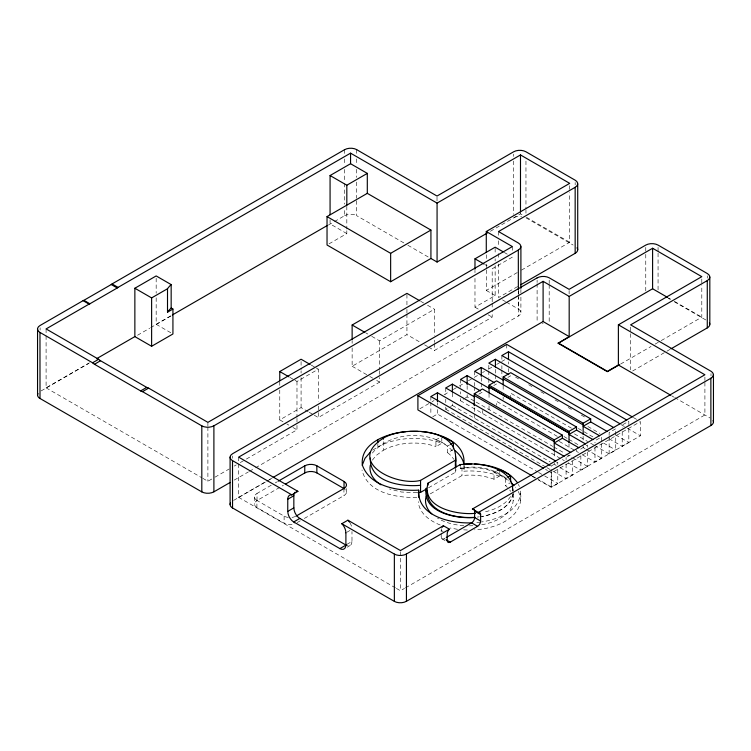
<?xml version="1.0" encoding="UTF-8"?>
<svg xmlns="http://www.w3.org/2000/svg" width="751" height="751" viewBox="0 0 751 751"><rect width="100%" height="100%" fill="white"/><g stroke="black" fill="none" stroke-linecap="round" stroke-linejoin="round"><path stroke-width="0.56" stroke-dasharray="3.75 2.82" d="M254.467 496.937L254.467 504.034M463.958 465.357L463.827 471.187M520.49 491.032C520.837 510.783 497.866 519.504 481.532 521.964M520.584 493.369C524.038 518.303 494.496 528.939 474.491 529.802M512.726 490.666L512.877 487.239M513.243 493.51C510.736 508.005 494.477 514.2 481.701 516.641M512.886 493.801C510.032 508.671 493.097 514.651 479.889 516.744M372.355 453.078C391.355 430.154 435.58 429.056 454.224 453.041M372.355 460.175L375.932 455.669L383.385 450.187L383.385 440.217M510.596 496.495C504.559 505.836 493.398 510.192 482.921 512.295M372.721 450.178L377.837 446.873L377.837 444.207M46.093 335.866L46.093 387.854L89.472 362.817M156.17 297.818L156.17 324.301L171.341 315.542M41.117 390.914L88.815 363.371M137.527 335.246L149.702 328.215M150.726 327.633L172.035 315.326M328.328 225.093L333.397 222.165M334.411 221.583L344.559 215.715L344.559 208.769M329.004 243.859L346.821 233.58L346.821 230.163M490.347 231.28L520.49 213.866L522.499 215.03M294.965 380.306L296.983 381.47L318.302 369.173L318.302 401.41M512.36 257.133L492.196 268.774L492.196 302.165M371.764 336.335L379.621 340.87L434.425 309.224L434.425 335.594M352.135 347.92L352.135 366.263L406.939 334.617L420.682 342.559M486.282 269.891L486.282 290.44L517.439 272.453M521.457 270.125L569.699 242.273L569.699 192.66M279.766 389.957L279.766 419.893L301.085 407.596L308.173 411.689M474.979 278.405L474.979 307.197L495.144 295.556L495.144 265.61M517.683 286.516L498.523 297.574L498.523 263.986M202.845 478.349L207.896 481.269L213.969 477.767M214.983 477.185L229.158 469M234.218 466.08L236.246 464.907M240.292 462.569L245.352 459.65M246.366 459.058L296.983 429.835L296.983 425.235M314.247 415.19L318.302 417.537L379.621 382.128L379.621 377.546M428.53 347.084L434.425 350.492L492.196 317.138L492.196 310.229M234.19 480.114L248.393 471.91M249.407 471.328L254.486 468.399M255.5 467.807L518.35 316.058A8.543 4.938 0 0 0 518.481 309.065L518.453 297.499M238.64 463.977L238.64 497.331L268.069 480.34M269.083 479.748L272.134 477.993M233.664 500.382L266.136 481.635M267.149 481.053L272.228 478.115M271.242 485.221L257.02 493.435L257.02 500.532L283.427 485.287M275.298 482.874L277.335 481.701M419.922 408.732L431.027 402.32M432.032 401.738L434.05 400.574M444.151 394.744L449.201 391.834M453.238 389.506L458.279 386.587M459.293 386.005L464.343 383.094M468.38 380.757L473.421 377.847M474.435 377.265L477.458 375.519M482.508 372.599L484.526 371.435M488.563 369.107L492.6 366.77M496.646 364.442L500.682 362.113M501.687 361.531L504.719 359.776M432.745 416.777L437.467 414.054L537.566 471.853M445.765 407.023L445.765 409.267L449.539 407.08M450.478 406.535L452.374 405.446L452.374 403.203M560.359 458.401L460.532 400.734L464.306 398.556M465.254 398.011L467.141 396.922L475.111 401.522M478.809 394.181L482.452 392.078M493.736 385.563L496.571 383.93M507.883 377.396L510.727 375.753M441.804 437.608L441.804 443.25L435.937 446.638L435.937 439.87L438.866 438.171M474.256 418.119L474.285 406.066M482.424 413.397L482.452 410.45M489.032 409.586L489.032 405.052M297.208 522.574L300.259 520.809M304.324 518.462L343.939 495.594A8.543 4.938 0 0 0 345.469 489.699M435.937 439.87A42.103 24.314 0 0 1 447.652 446L449.586 444.883M453.435 449.436L447.652 452.769L447.652 446M620.589 364.057L651.042 346.474M655.107 344.127L660.185 341.198M661.199 340.616L701.8 317.166L701.8 284.845M346.906 532.234L349.947 530.478M460.25 466.521L460.25 468.483C476.387 464.756 496.026 468.464 508.38 480.302M428.53 487.784L455.406 472.266A42.685 24.642 0 0 0 456.017 469.628M632.642 370.985L665.921 351.768M666.935 351.186L669.958 349.44M430.239 493.895L461.987 475.561A43.549 25.14 0 0 1 494.036 479.222L499.255 476.218L499.255 469.441M346.906 544.372L351.984 541.443L351.984 531.511M347.178 547.207L350.229 545.451M494.017 479.241L494.017 472.463L496.636 470.952M494.017 472.463A42.91 24.774 0 0 1 505.385 478.8L507.122 477.805M507.394 487.371L505.385 485.578L509.722 483.071M562.386 459.565L564.348 460.673M567.033 456.88L572.694 453.613M590.662 443.24L593.6 444.911M548.53 471.112L551.572 472.867L640.406 421.583L640.406 435.787L551.572 487.07L538.411 479.476M538.035 479.748L551.187 487.343L557.786 483.522L557.786 468.943M552.943 471.14L566.094 478.734L572.694 474.923L572.694 460.344M568.235 462.916L580.861 470.201L587.47 466.39L587.47 451.811M582.363 454.759L594.989 462.053L601.589 458.232L601.589 436.932L594.989 440.743L594.989 442.987M594.576 445.465L609.136 453.876L615.745 450.065L615.745 428.755L609.136 432.567L609.136 435.937M609.07 438.744L622.213 446.329L628.822 442.517L628.822 425.695M396.397 588.408L400.443 590.746L404.507 588.399M405.521 587.817L704.907 414.965L704.907 381.621M481.701 524.724C495.698 522.536 516.397 513.177 512.745 495.82M480.537 522.086L475.505 522.621M460.25 468.483C477.176 466.455 497.124 468.671 509.14 482.029M477.242 517.073L479.016 516.876M416.918 492.684L401.428 492.018L389.394 488.957M416.814 497.34C396.612 498.073 367.323 493.088 362.001 469.966M469.459 525.822L472.867 525.738M467.394 529.99L462.391 529.784M463.799 525.691C454.693 525.024 445.531 522.893 437.598 518.256M457.509 529.314L450.168 528.019M440.227 524.996C430.145 521.053 419.067 513.421 418.298 501.612M668.662 298.034L670.671 299.198M674.689 301.517L701.8 317.166M668.108 298.185L670.117 299.349M674.135 301.667L706.269 320.217M526.517 217.349L569.699 242.273M525.963 217.818L573.154 245.061M504.259 252.449L507.291 254.204M485.108 264.681L487.136 265.845M671.704 395.796L673.825 397.091M674.727 397.542L709.995 417.969M486.282 290.44L495.144 295.556M403.86 242.92L356.641 215.659L356.641 199.447M407.877 245.248L428.981 257.424M502.503 299.874L505.498 301.602M506.493 302.174L518.453 309.083M474.979 307.197L479.035 309.534M488.15 314.791L492.196 317.138M346.821 233.58L330.074 223.901L330.074 219.292M633.318 417.49L638.378 420.41M420.682 301.292L423.63 302.991M427.554 305.263L434.425 309.224M621.161 424.681L626.231 427.601M627.245 428.183L640.406 435.787M515.571 377.133L518.603 378.889M528.713 384.728L532.759 387.056M540.851 391.731L545.902 394.65M555.008 399.898L559.044 402.236M568.15 407.493L572.196 409.83M581.293 415.078L585.339 417.415M615.67 434.932L628.822 442.517M587.836 426.484L599.965 433.487M578.336 428.464L593.497 437.223M603.616 443.062L615.745 450.065M571.455 428.201L510.708 393.158L510.708 397.072M424.606 344.822L427.554 346.521M574.468 433.89L587.629 441.485M563.888 436.491L567.934 438.828M568.948 439.419L579.068 445.259M585.085 448.704L583.142 447.587L583.142 444.648M586.052 449.267L601.589 458.232M557.298 436.378L496.552 401.325L496.552 405.249M559.307 441.475L574.487 450.243M578.477 452.515L576.533 451.398L576.505 448.469M365.878 332.937L367.84 334.064M476.106 402.095L552.802 446.404M553.806 446.986L564.94 453.416M565.954 453.998L571.933 457.415M572.9 457.979L587.47 466.39M452.374 405.446L550.173 461.94M556.191 465.385L554.247 464.268L554.247 461.33M560.068 467.629L572.694 474.923M445.765 409.267L545.864 467.056M546.878 467.638L551.938 470.558M545.498 469.366L547.517 470.53M538.58 472.435L543.63 475.355M544.644 475.937L557.786 483.522M352.135 366.263L368.825 375.894M369.802 376.458L372.749 378.166M376.673 380.428L379.621 382.128M532.328 475.965L537.397 478.885M531.971 476.247L537.031 479.166M311.205 365.08L315.26 367.417M316.274 367.999L318.302 369.173M289.895 377.377L293.951 379.724M309.187 412.271L313.233 414.608M156.17 324.301L171.941 333.406M279.766 419.893L285.849 423.404M286.854 423.986L288.882 425.16M292.937 427.497L296.983 429.835M443.184 531.605L441.184 530.45L441.184 532.59M441.184 533.661L441.184 536.862L445.183 539.171M442.076 538.861L445.071 540.589M288.384 517.43A8.543 4.938 0 0 1 284.085 516.125L256.917 500.41L256.917 507.507L284.113 523.212A8.543 4.938 0 0 0 294.974 523.729M238.64 497.331L395.392 587.826M46.093 387.854L201.831 477.767M509.685 489.999L510.689 491.379M518.378 484.329L519.363 486.498M518.378 491.436L520.077 495.838L520.584 500.476M512.229 487.652L512.961 491.727M512.651 487.437L513.355 492.637M512.961 488.957L512.961 490.797M711 373.566L711 375.875M707.273 275.814L707.273 278.114M704.907 377.058L704.907 380.475M701.8 278.996L701.8 283.671M658.064 247.398L658.064 252.017M658.064 253.171L658.064 290.083M645.766 247.398L645.766 253.171M645.766 254.326L645.766 291.238M630.624 327.164L630.624 369.839M628.822 424.578L628.822 421.208L622.213 425.028L622.213 427.272M622.213 431.75L622.213 446.329M609.136 437.054L609.136 453.876M594.989 447.474L594.989 462.053M587.47 447.324L587.47 445.08L580.861 448.901L580.861 451.144M583.114 436.265L583.114 440.799M580.861 455.622L580.861 470.201M575.163 182.512L575.163 184.83M569.699 185.675L569.699 191.496M569.117 290.496L569.117 293.96M569.014 443.7L568.995 450.084M566.094 457.425L566.094 459.668M566.094 464.156L566.094 478.734M557.786 464.465L557.786 462.222L551.187 466.033L551.187 468.277M554.247 452.233L554.219 458.617M551.572 472.867L551.572 487.07M551.187 469.394L551.187 487.343M549.188 280.151L549.188 283.606M549.188 284.76L549.188 322.827M537.106 280.198L537.106 282.507M537.106 283.662L537.106 322.883M525.963 161.052L525.963 208.543M525.963 209.707L525.963 213.181M520.903 289.445L520.903 292.749M520.903 297.152L520.903 312.557M520.49 211.735L520.49 213.866M518.453 290.543L518.453 296.335M518.35 290.571L518.35 294.045M518.35 295.209L518.35 316.058M513.656 154.105L513.656 156.424M513.656 161.052L513.656 214.335M513.355 493.792L513.355 500.729M512.36 246.572L512.36 251.848M508.493 361.832L508.493 364.075M508.493 368.563L508.493 371.923M506.737 344.409L506.737 350.961M505.385 478.8L505.385 485.578M503.151 385.573L503.179 391.703M503.151 396.904L503.179 399.457M501.884 355.552L501.884 361.165M501.884 365.643L501.884 369.013M501.884 370.13L501.884 376.861M498.523 231.552L498.523 236.18M498.523 240.818L498.523 246.61M498.523 253.556L498.523 259.348M495.416 369.379L495.416 373.867M495.416 374.984L495.416 379.471M495.144 248.337L495.144 254.101M495.144 258.701L495.144 261.01M492.196 303.32L492.196 309.074M489.032 393.731L489.061 399.861M488.817 365.343L488.817 369.83M488.817 370.947L488.817 377.678M488.817 378.804L488.817 384.409M486.282 254.777L486.282 259.424M486.282 264.08L486.282 268.727M481.269 377.556L481.269 382.034M481.269 383.16L481.269 387.647M474.979 270.341L474.979 272.651M474.66 371.276L474.66 378.006M474.66 382.484L474.66 385.854M474.66 386.972L474.66 391.459M467.141 385.704L467.141 390.191M467.141 394.679L467.141 396.922M461.987 467.479L461.987 475.561M460.532 379.424L460.532 387.281M460.532 391.759L460.532 394.003M460.532 398.49L460.532 400.734M455.406 469.225L455.406 472.266M452.374 393.111L452.374 398.725M445.765 387.957L445.765 394.688M445.765 399.166L445.765 402.536M437.467 402.846L437.467 405.08M437.467 409.567L437.467 414.054M437.016 197.194L437.016 201.831M434.425 340.175L434.425 342.465M434.425 343.611L434.425 350.492M430.858 396.566L430.858 401.053M430.858 402.17L430.858 414.505M406.939 294.505L406.939 304.822M406.939 309.403L406.939 312.848M406.939 313.993L406.939 334.617M400.443 551.694L400.443 590.746M379.621 340.87L379.621 369.52M379.621 370.665L379.621 376.401M356.641 149.637L356.641 154.274M356.641 158.902L356.641 164.694M356.641 169.332L356.641 177.443M356.641 182.071L356.641 198.292M352.135 341.048L352.135 343.338M346.821 206.3L346.821 229.027M346.493 488.544L346.493 492.093M344.559 149.693L344.559 154.331M344.559 158.959L344.559 164.751M344.559 169.388L344.559 182.127M344.559 183.282L344.559 204.131M343.939 488.488L343.939 495.594M318.302 406.019L318.302 417.537M301.085 361.531L301.085 369.595M301.085 370.741L301.085 373.05M301.085 377.65L301.085 407.596M296.983 381.47L296.983 417.171M296.983 418.326L296.983 424.08M284.113 516.106L284.113 523.212M279.766 381.893L279.766 385.347M238.64 457.134L238.64 462.841M232.65 455.979L232.65 458.288M207.896 422.353L207.896 425.817M207.896 426.972L207.896 481.269M156.17 278.245L156.17 293.209M46.093 328.929L46.093 334.711M40.103 327.793L40.103 330.102M344.596 215.734A8.543 4.938 0 0 1 356.678 215.64M514.238 217.508A8.702 5.022 0 0 1 521.588 216.448M444.226 538.664A4.328 2.497 -60 0 1 441.194 536.862M441.194 530.45A4.346 2.506 -60 0 1 441.513 528.657M351.928 541.415A8.59 4.957 60 0 1 347.084 545.639M349.947 522.79A8.683 5.013 60 0 1 351.825 527.7M256.889 507.526A8.543 4.938 0 0 1 257.049 500.551M256.889 500.429A8.543 4.938 0 0 1 257.049 493.454M295.603 516.341A8.543 4.938 0 0 1 291.886 517.411M515.374 487.08A50.082 28.913 0 0 1 515.637 487.39M377.95 446.929A51.453 29.702 0 0 1 436.228 441.316M464.127 465.629A50.589 29.205 0 0 1 463.799 471.187M463.836 471.206A50.636 29.233 0 0 1 499.274 476.2M436.171 441.391A50.101 28.923 0 0 1 441.804 443.25M447.69 452.759A42.685 24.642 0 0 1 453.717 459.265M383.489 450.253A43.295 24.999 0 0 1 436.012 446.573M542.288 323.747A8.543 4.938 0 0 1 543.17 323.719"/><path stroke-width="1.13" d="M37.55 394.998L37.55 328.976M230.097 504.465L230.097 457.171M520.903 246.535L520.903 288.346M709.817 277.053L709.817 324.348M713.45 422.024L713.45 374.73M426.925 490.891C427.291 513.374 456.749 518.612 474.566 517.326M370.337 458.044C369.135 482.489 402.236 487.108 420.56 485.287M370.337 465.151C368.478 473.308 374.317 480.865 380.992 484.827M405.643 431.703C387.6 433.252 359.851 442.668 362.367 465.179C370.309 487.033 398.312 491.182 418.692 490.15C417.115 516.557 451.83 523.888 472.463 522.818M463.827 464.531C466.615 442.377 439.448 432.989 421.668 431.656M362.226 465.254L365.005 458.307L370.431 452.036M426.268 496.186C424.043 502.541 426.953 509.535 431.759 513.872M455.406 460.25C459.312 427.159 402.714 426.305 383.385 438.171C345.422 462.259 396.547 486.789 420.56 480.377L455.406 460.25L455.406 468.211M455.406 465.169L456.186 460.56L455.481 455.97M471.75 463.846L460.25 464.559L428.014 483.165C421.104 508.136 458.044 515.214 475.43 513.308M344.559 149.693L112.059 283.925A4.262 2.46 -60 0 1 111.251 284.526L83.887 300.325A4.262 2.46 -60 0 1 83.079 300.663L40.103 325.474A8.543 4.938 0 0 0 39.972 332.468L40 398.471L201.812 491.886A8.543 4.938 0 0 0 213.857 491.821M486.282 231.515L569.699 183.357L520.49 154.941L437.073 203.108L350.557 153.157L118.048 287.389A4.262 2.46 -60 0 1 117.24 287.98L89.876 303.779A4.262 2.46 -60 0 1 89.069 304.117L46.093 328.929L98.644 359.278A8.28 4.778 60 0 0 100.55 360.743L146.708 387.394A8.28 4.778 60 0 0 148.614 388.126L207.896 422.353L512.36 246.572L486.282 231.515L486.282 252.449M96.532 358.734L134.861 336.608L134.861 288.243L156.17 275.936L171.162 284.591L171.162 308.023A52.138 30.106 0 0 0 167.511 312.172L167.511 288.741A52.138 30.106 0 0 1 171.162 284.591M330.074 214.692L330.074 175.537L350.557 163.718L367.305 173.387L367.305 193.345L430.924 230.069L430.924 258.475L390.642 281.738L327.032 245.004L327.032 216.598L367.305 193.345M134.861 288.243L151.618 297.912L167.511 288.741M330.074 175.537L346.821 185.215L367.305 173.387M167.511 312.172L172.927 309.046L172.927 333.979L151.618 346.277L134.861 336.608M172.355 314.96L327.042 225.657M40 332.449L92.561 362.789L98.644 359.278M92.561 362.789A8.28 4.778 60 0 0 94.457 364.254L100.55 360.743M94.457 364.254L140.625 390.905L146.708 387.394M140.625 390.905A8.28 4.778 60 0 0 142.521 391.637L148.614 388.126M327.032 216.598L390.642 253.322L430.924 230.069M430.924 258.475L437.073 262.033L487.324 233.017M356.641 149.637L437.016 196.039L513.656 151.786A8.702 5.022 0 0 1 525.963 151.786L575.163 180.193A8.702 5.022 0 0 1 575.163 187.299L498.523 231.552L518.453 243.052A8.543 4.938 0 0 1 518.321 250.008L518.35 289.417M352.135 339.903L352.135 325.005L406.939 293.359L419.696 300.729M279.766 380.748L279.766 371.538L301.085 359.231L310.201 364.488M474.979 269.196L474.979 258.832L495.144 247.192L503.245 251.867M518.35 250.027L213.894 425.808L213.894 491.839L230.125 482.461M520.706 284.77L575.163 253.322A8.702 5.022 0 0 0 577.003 247.783M537.106 277.898L232.65 453.679A8.543 4.938 0 0 0 232.519 460.673L232.547 507.948L394.359 601.363L394.359 554.069L341.799 523.729L347.891 520.208L400.443 550.549L443.419 525.738L449.417 529.202A4.346 2.506 -60 0 0 447.183 533.914L447.174 540.326A4.328 2.497 -60 0 0 450.225 542.128L477.589 526.32A4.328 2.497 -60 0 0 480.621 521.016L480.631 514.604A4.346 2.506 -60 0 0 478.396 512.464L472.398 509.009L704.907 374.768L618.383 324.817L618.383 365.014L670.699 395.214M618.383 324.817L701.8 276.659L652.6 248.252L569.183 296.41L543.104 281.353L238.64 457.134L297.922 491.361L291.839 494.881A8.683 5.013 60 0 0 287.774 499.265L287.746 511.384L293.838 507.873L293.838 495.735A8.683 5.013 60 0 1 294.908 492.299M273.148 477.411L543.104 321.55L569.183 336.608L569.183 296.41M531.314 475.383L417.903 409.905L417.903 395.693L506.737 344.409L632.304 416.908M278.349 481.119L304.765 465.864A8.543 4.938 0 0 1 316.875 465.789M555.768 461.048L437.467 392.745L430.858 396.566L550.173 465.451M474.285 396.791L452.374 384.146L445.765 387.957L564.067 456.261M489.061 388.267L467.141 375.613L460.532 379.424L480.462 390.933M503.179 380.109L481.269 367.464L474.66 371.276L494.58 382.775M613.727 427.591L495.416 359.288L488.817 363.099L508.737 374.599M626.794 420.044L508.493 351.74L501.884 355.552L620.185 423.855M285.464 484.113L304.765 472.97A8.543 4.938 0 0 1 316.875 472.895L344.042 488.619A8.543 4.938 0 0 1 344.578 488.929M619.575 364.639L607.39 371.679L558.19 343.263L569.183 336.608M287.746 499.255L293.838 495.735M558.19 343.263L652.6 288.76L667.658 297.452M474.256 405.653L474.285 393.712L482.452 388.999L562.405 435.167L562.405 438.246L578.918 447.774M489.061 392.904L489.061 385.188L496.571 380.851L576.533 427.009L576.533 430.088L593.046 439.626M503.179 384.747L503.179 377.03L510.727 372.674L590.69 418.842L590.69 421.921L607.202 431.45M474.256 395.458L554.247 441.607M503.151 378.776L583.142 424.925M296.194 516.05L343.939 488.488A8.543 4.938 0 0 0 344.071 481.494L316.847 465.808L316.847 472.914M537.143 277.917A8.543 4.938 0 0 1 549.225 277.823L569.117 289.342L645.766 245.098A8.702 5.022 0 0 1 658.064 245.098L707.273 273.505A8.702 5.022 0 0 1 707.273 280.602L630.624 324.854L711 371.257A8.543 4.938 0 0 1 710.868 378.213L710.897 425.526L406.441 601.307L406.441 554.013L449.417 529.202M450.544 444.329L453.435 442.658L453.435 448.3M558.19 342.954L607.39 371.36L618.383 365.014M417.838 492.637L420.56 492.384L426.53 488.939M670.962 348.858L707.273 327.896A8.702 5.022 0 0 0 709.413 322.827M497.509 470.455L499.255 469.441A49.96 28.838 0 0 1 510.596 475.796L510.596 481.438M474.285 393.712L554.247 439.879L562.405 435.167M489.061 385.188L569.014 431.356L576.533 427.009M503.179 377.03L583.142 423.198L590.69 418.842M562.405 438.246L554.247 442.959L570.751 452.487M576.533 430.088L569.014 434.435L585.527 443.963M590.69 421.921L583.142 426.277L599.645 435.805M507.986 477.298L510.596 475.796M478.396 512.473L710.897 378.232M446.254 537.491L471.59 522.856A4.328 2.497 -60 0 0 474.623 517.552L474.641 511.14A4.346 2.506 -60 0 0 472.398 509M475.111 517.458C457.472 519.119 421.752 512.933 426.268 488.103L426.268 491.567M463.827 464.09C482.668 463.095 504.841 466.437 517.12 482.255M409.68 431.412L417.725 431.393M474.651 463.949C489.389 464.982 508.803 470.032 512.839 486.385M474.979 258.832L484.095 264.089M352.135 325.005L364.892 332.364M417.903 395.693L543.471 468.192M171.162 308.023L172.927 309.046M279.766 371.538L288.882 376.795M112.059 283.925L118.048 287.389M111.251 284.526L117.24 287.98M474.641 511.14L480.631 514.604M474.641 517.552L480.631 521.006M471.59 522.856L477.589 526.32M83.887 300.325L89.876 303.779M83.079 300.663L89.069 304.117M446.225 539.809L450.225 542.119M142.521 391.637L201.812 425.864A8.543 4.938 0 0 0 213.857 425.789M232.547 460.654L291.839 494.881M707.273 280.602L707.273 327.896M652.6 248.252L652.6 288.76M583.142 423.198L583.142 434.388M577.716 183.751L577.716 249.773M575.163 187.299L575.163 253.322M569.014 431.356L569.014 442.546M554.247 439.879L554.247 451.069M543.104 281.353L543.104 321.55M520.49 154.941L520.49 211.735M508.493 351.74L508.493 359.588M495.416 359.288L495.416 367.136M481.269 367.464L481.269 376.429M467.141 375.613L467.141 384.587M460.25 464.559L460.25 465.536M452.374 384.146L452.374 391.994M437.467 392.745L437.467 401.719M437.073 203.108L437.073 262.033M428.014 483.165L428.014 485.137M420.56 480.377L420.56 492.384M418.692 490.15L418.692 497.246M390.642 253.322L390.642 281.738M383.385 438.171L383.385 439.194M377.837 439.767L377.837 442.874M350.557 153.157L350.557 163.718M346.821 185.215L346.821 205.164M345.892 532.825L345.892 544.963M344.042 481.513L344.042 488.619M304.765 465.864L304.765 472.97M201.812 425.864L201.812 491.886M151.618 297.912L151.618 346.277M344.596 149.712A8.543 4.938 0 0 1 356.678 149.618M39.972 398.49A8.543 4.938 0 0 1 37.982 393.505M345.835 544.926A8.59 4.957 60 0 1 339.903 548.662M293.735 522.011A8.59 4.957 60 0 1 287.802 511.422M341.808 523.7A8.683 5.013 60 0 1 345.864 532.806M346.53 545.423A8.59 4.957 60 0 1 345.986 545.151M299.827 518.5A8.59 4.957 60 0 1 293.885 507.901M296.241 491.426A8.683 5.013 60 0 1 297.912 491.323M347.901 520.19A8.683 5.013 60 0 1 349.572 522.208M510.962 482.855A50.082 28.913 0 0 1 513.966 485.54M454.993 450.6A50.589 29.205 0 0 1 463.911 464.202M441.804 436.481A49.96 28.848 0 0 1 453.435 442.658M455.463 463.029A42.685 24.642 0 0 1 456.167 466.972M442.123 527.352A4.346 2.506 -60 0 1 443.419 525.738M713.075 420.532A8.543 4.938 0 0 1 710.868 425.507M406.404 601.288A8.543 4.938 0 0 1 394.322 601.382M232.519 507.967A8.543 4.938 0 0 1 230.529 502.973M406.404 553.994A8.543 4.938 0 0 1 394.322 554.088M489.061 386.915L569.014 433.083L489.061 386.915M299.827 518.434L293.735 521.954L339.903 548.606L345.986 545.085L299.827 518.434"/></g></svg>
